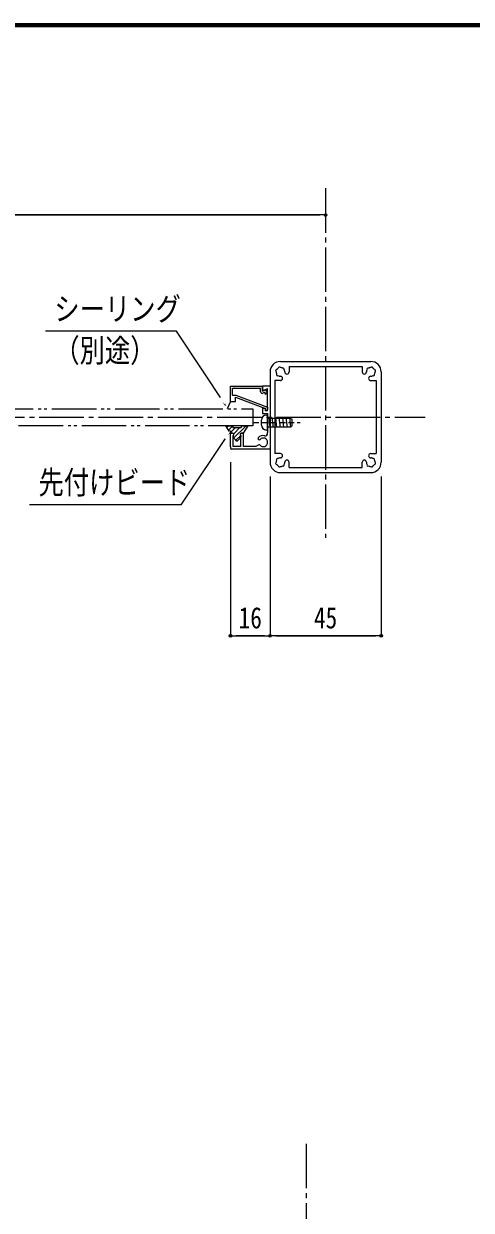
# Model space of a CAD drawing. Units: millimetres at full size; details may follow other scales. Extents: x -3501 to 3497, y -1129 to 1133.
# Drawn here: x 2134 to 2496, y 172 to 1133 of the extents above; entities that cross this region are included whole.
import ezdxf
from ezdxf.enums import TextEntityAlignment as Align

# ---------------------------------------------------------------- set-up
doc = ezdxf.new("R2010")
doc.units = ezdxf.units.MM
doc.header["$LTSCALE"] = 4
doc.header["$PDMODE"] = 32
doc.header["$PDSIZE"] = 2
for name, pattern in [('CHAIN2', [12, 9, -1, 1, -1]), ('DASHED1', [1.8, 1.2, -0.6]), ('DOUBLE_CHAIN2', [12.8, 9, -1, 0.6, -0.6, 0.6, -1])]:
    doc.linetypes.add(name, pattern=pattern)
for name, color, linetype, lineweight in [('0-0_0', 7, 'Continuous', 18), ('0-1_1手摺寸法', 3, 'Continuous', 18), ('0-2_2A', 1, 'DOUBLE_CHAIN2', 18), ('0-5_3中心線', 2, 'CHAIN2', 18), ('0-6_41ｱﾙﾐ', 6, 'Continuous', 18), ('0-7_42ｱﾙﾐ部品', 6, 'Continuous', 18), ('0-8_51破線ｱﾙﾐ', 3, 'DASHED1', 18), ('0-9_6ﾊｯﾁﾝｸﾞ', 4, 'Continuous', 9), ('0-B_CYAN', 3, 'Continuous', 18), ('0-F_WAKU', 7, 'Continuous', 18), ('1-0_アンカー', 4, 'Continuous', 9)]:
    doc.layers.add(name, color=color, linetype=linetype, lineweight=lineweight)
doc.styles.add('ＭＳ ゴシック', font='')
doc.styles.get('ＭＳ ゴシック').set_extended_font_data('MS Gothic')

msp = doc.modelspace()

# ---------------------------------------------------------------- linework, layer by layer
at = {"layer": '0-0_0'}
for points in [[(2297.631, 823.803), (2257.539, 884.008), (2151.455, 884.008)], [(2301.256, 803.662), (2261.164, 743.457), (2138.643, 743.457)]]:
    msp.add_lwpolyline(points, dxfattribs=at)
at = {"layer": '0-1_1手摺寸法'}
for p, q in [((2378.363, 978.287), (1778.363, 978.287)), ((1782.963, 978.287), (2373.763, 978.287)), ((2378.363, 976.821), (2378.363, 978.287)), ((2301.363, 778.053), (2301.363, 637.296)), ((2333.363, 766.453), (2333.363, 637.296)), ((2333.363, 766.453), (2333.363, 637.296)), ((2423.363, 766.453), (2423.363, 637.296)), ((2301.363, 637.296), (2333.363, 637.296)), ((2328.763, 637.296), (2305.963, 637.296)), ((2423.363, 637.296), (2333.363, 637.296)), ((2337.963, 637.296), (2418.763, 637.296))]:
    msp.add_line(p, q, dxfattribs=at)
for p in [(2378.363, 978.287), (2301.363, 637.296), (2333.363, 637.296), (2423.363, 637.296)]:
    msp.add_point(p, dxfattribs=at)
at = {"layer": '0-2_2A'}
msp.add_line((2319.363, 807.553), (2105.521, 807.553), dxfattribs=at)
msp.add_lwpolyline([(2105.521, 821.153), (2319.363, 821.153), (2319.363, 807.553)], dxfattribs=at)
at = {"layer": '0-5_3中心線'}
for p, q in [((2378.363, 999.904), (2378.363, 716.562)), ((1666.487, 814.553), (2458.977, 814.553)), ((2362.665, 225.758), (2362.665, -842.622))]:
    msp.add_line(p, q, dxfattribs=at)
at = {"layer": '0-6_41ｱﾙﾐ'}
for p, q in [((2301.363, 839.553), (2327.363, 839.553)), ((2301.363, 827.053), (2301.363, 839.553)), ((2302.963, 837.953), (2325.763, 837.953)), ((2302.963, 832.153), (2302.963, 837.953)), ((2325.763, 834.906), (2325.763, 837.953)), ((2327.363, 839.553), (2327.363, 835.553)), ((2333.363, 839.553), (2327.363, 839.553)), ((2327.363, 835.553), (2327.363, 839.553)), ((2327.363, 835.553), (2331.363, 837.553)), ((2331.363, 819.553), (2331.363, 837.553)), ((2333.363, 839.553), (2333.363, 788.553)), ((2301.363, 827.053), (2305.363, 827.053)), ((2302.963, 832.153), (2305.649, 832.153)), ((2305.363, 830.553), (2329.763, 821.553)), ((2305.363, 827.053), (2305.363, 830.553)), ((2305.649, 832.153), (2331.363, 822.668)), ((2328.648, 836.195), (2327.363, 835.553)), ((2329.363, 834.764), (2327.5, 833.832)), ((2329.363, 833.164), (2329.363, 834.764)), ((2327.363, 821.553), (2327.363, 817.553)), ((2329.363, 821.553), (2327.363, 821.553)), ((2327.363, 817.553), (2331.363, 817.553)), ((2329.363, 821.553), (2329.363, 819.553)), ((2331.363, 819.553), (2329.363, 819.553)), ((2329.763, 820.753), (2329.763, 821.553)), ((2331.363, 822.668), (2331.363, 820.753)), ((2331.363, 817.553), (2331.363, 810.653)), ((2331.363, 814.553), (2331.363, 810.653)), ((2331.777, 810.391), (2331.363, 810.653)), ((2331.777, 809.715), (2331.363, 809.453)), ((2331.363, 809.453), (2331.363, 801.902)), ((2331.363, 809.453), (2331.363, 801.902)), ((2301.363, 790.31), (2301.363, 801.553)), ((2303.063, 801.553), (2301.363, 801.553)), ((2303.363, 790.553), (2303.363, 799.599)), ((2309.763, 790.553), (2309.763, 799.599)), ((2311.763, 801.553), (2310.063, 801.553)), ((2311.763, 790.553), (2311.763, 801.553)), ((2331.363, 801.402), (2331.363, 801.902)), ((2301.363, 790.31), (2301.363, 789.553)), ((2331.363, 788.553), (2302.363, 788.553)), ((2333.363, 788.553), (2302.363, 788.553)), ((2309.763, 790.553), (2303.363, 790.553)), ((2320.399, 790.553), (2311.763, 790.553)), ((2321.801, 790.553), (2311.763, 790.553)), ((2324.158, 791.914), (2321.801, 790.553))]:
    msp.add_line(p, q, dxfattribs=at)
for centre, radius, start, end in [((2329.363, 834.764), 1.6, 0, 116.565), ((2326.963, 834.906), 1.2, 180, 296.565), ((2329.363, 834.764), 1.6, 270, 0), ((2330.563, 820.753), 0.8, 180, 0), ((2331.563, 810.053), 0.4, 302.334, 57.666), ((2303.063, 800.553), 1, 287.458, 90), ((2310.063, 800.553), 1, 90, 252.542), ((2327.863, 794.053), 5.5, 78.463, 137.241), ((2329.363, 801.402), 2, 258.463, 0), ((2302.363, 789.553), 1, 180, 270), ((2324.564, 797.114), 1, 137.682, 316.801), ((2324.559, 790.998), 1, 42.759, 113.621), ((2327.863, 794.053), 3.5, 222.759, 137.241)]:
    msp.add_arc(centre, radius, start, end, dxfattribs=at)
at = {"layer": '0-7_42ｱﾙﾐ部品'}
for p, q in [((2341.763, 859.553), (2414.963, 859.553)), ((2348.763, 855.553), (2407.963, 855.553)), ((2348.763, 855.553), (2348.763, 851.153)), ((2407.963, 855.553), (2407.963, 851.153)), ((2333.363, 851.153), (2333.363, 777.953)), ((2423.363, 851.153), (2423.363, 777.953)), ((2341.763, 844.153), (2337.363, 844.153)), ((2337.363, 844.153), (2337.363, 784.953)), ((2414.963, 844.153), (2419.363, 844.153)), ((2419.363, 844.153), (2419.363, 784.953)), ((2341.763, 784.953), (2337.363, 784.953)), ((2414.963, 784.953), (2419.363, 784.953)), ((2341.763, 769.553), (2414.963, 769.553)), ((2348.763, 773.553), (2348.763, 777.953))]:
    msp.add_line(p, q, dxfattribs=at)
msp.add_lwpolyline([(2348.763, 773.553), (2407.963, 773.553), (2407.963, 777.953)], dxfattribs=at)
for centre, radius, start, end in [((2341.763, 851.153), 8.4, 90, 180), ((2414.963, 851.153), 8.4, 0, 90), ((2338.866, 851.93), 1, 165, 232.976), ((2338.866, 851.93), 1, 97.024, 165), ((2341.763, 851.153), 3.5, 180.359, 195), ((2341.763, 851.153), 3.5, 195, 209.641), ((2339.642, 849.032), 1, 157.024, 225), ((2341.763, 851.153), 3.5, 135, 149.641), ((2339.642, 849.032), 1, 225, 292.976), ((2341.763, 851.153), 3.5, 120.359, 135), ((2340.987, 854.051), 1, 105, 172.976), ((2341.763, 851.153), 3.5, 240.359, 255), ((2340.987, 854.051), 1, 37.024, 105), ((2341.763, 851.153), 3.5, 255, 270), ((2341.763, 845.903), 1.75, 270, 90), ((2341.763, 851.153), 3.5, 75, 89.641), ((2341.763, 851.153), 3.5, 60.359, 75), ((2343.884, 853.274), 1, 45, 112.976), ((2343.884, 853.274), 1, 337.024, 45), ((2341.763, 851.153), 3.5, 15, 29.641), ((2341.763, 851.153), 3.5, 0.359, 15), ((2347.013, 851.153), 1.75, 180, 0), ((2409.713, 851.153), 1.75, 180, 0), ((2414.963, 851.153), 3.5, 165, 179.641), ((2414.963, 851.153), 3.5, 150.359, 165), ((2412.842, 853.274), 1, 135, 202.976), ((2412.842, 853.274), 1, 67.024, 135), ((2414.963, 845.903), 1.75, 90, 270), ((2414.963, 851.153), 3.5, 105, 119.641), ((2414.963, 851.153), 3.5, 90.359, 105), ((2415.74, 854.051), 1, 75, 142.976), ((2414.963, 851.153), 3.5, 270, 285), ((2414.963, 851.153), 3.5, 285, 299.641), ((2415.74, 854.051), 1, 7.024, 75), ((2417.084, 849.032), 1, 247.024, 315), ((2414.963, 851.153), 3.5, 45, 59.641), ((2414.963, 851.153), 3.5, 30.359, 45), ((2417.084, 849.032), 1, 315, 22.976), ((2417.861, 851.93), 1, 15, 82.976), ((2414.963, 851.153), 3.5, 330.359, 345), ((2414.963, 851.153), 3.5, 345, 359.641), ((2417.861, 851.93), 1, 307.024, 15), ((2341.763, 777.953), 3.5, 165, 179.641), ((2341.763, 777.953), 3.5, 150.359, 165), ((2339.642, 780.074), 1, 135, 202.976), ((2339.642, 780.074), 1, 67.024, 135), ((2341.763, 777.953), 3.5, 105, 119.641), ((2341.763, 777.953), 3.5, 90, 105), ((2341.763, 783.203), 1.75, 270, 90), ((2347.013, 777.953), 1.75, 0, 180), ((2409.713, 777.953), 1.75, 0, 180), ((2414.963, 783.203), 1.75, 90, 270), ((2414.963, 777.953), 3.5, 75, 90), ((2414.963, 777.953), 3.5, 60.359, 75), ((2417.084, 780.074), 1, 45, 112.976), ((2417.084, 780.074), 1, 337.024, 45), ((2414.963, 777.953), 3.5, 15, 29.641), ((2414.963, 777.953), 3.5, 0.359, 15), ((2341.763, 777.953), 8.4, 180, 270), ((2338.866, 777.176), 1, 127.024, 195), ((2338.866, 777.176), 1, 195, 262.976), ((2341.763, 777.953), 3.5, 210.359, 225), ((2341.763, 777.953), 3.5, 225, 239.641), ((2340.987, 775.055), 1, 187.024, 255), ((2340.987, 775.055), 1, 255, 322.976), ((2341.763, 777.953), 3.5, 270.359, 285), ((2341.763, 777.953), 3.5, 285, 299.641), ((2343.884, 775.832), 1, 247.024, 315), ((2343.884, 775.832), 1, 315, 22.976), ((2341.763, 777.953), 3.5, 330.359, 345), ((2341.763, 777.953), 3.5, 345, 359.641), ((2414.963, 777.953), 3.5, 180.359, 195), ((2414.963, 777.953), 3.5, 195, 209.641), ((2412.842, 775.832), 1, 157.024, 225), ((2412.842, 775.832), 1, 225, 292.976), ((2414.963, 777.953), 3.5, 240.359, 255), ((2414.963, 777.953), 3.5, 255, 269.641), ((2415.74, 775.055), 1, 217.024, 285), ((2414.963, 777.953), 8.4, 270, 0), ((2415.74, 775.055), 1, 285, 352.976), ((2414.963, 777.953), 3.5, 300.359, 315), ((2414.963, 777.953), 3.5, 315, 329.641), ((2417.861, 777.176), 1, 277.024, 345), ((2417.861, 777.176), 1, 345, 52.976)]:
    msp.add_arc(centre, radius, start, end, dxfattribs=at)
at = {"layer": '0-8_51破線ｱﾙﾐ'}
msp.add_line((2319.378, 810.053), (2357.685, 810.053), dxfattribs=at)
at = {"layer": '0-9_6ﾊｯﾁﾝｸﾞ'}
for p, q in [((2297.563, 807.553), (2303.239, 807.553)), ((2301.363, 801.553), (2297.563, 807.553)), ((2298.426, 806.191), (2299.788, 807.553)), ((2303.976, 797.6), (2313.93, 807.553)), ((2309.888, 807.046), (2310.394, 807.553)), ((2309.888, 807.553), (2315.563, 807.553)), ((2326.363, 808.053), (2326.363, 812.053)), ((2330.363, 816.053), (2330.963, 816.053)), ((2331.363, 804.453), (2331.363, 815.653)), ((2331.363, 813.553), (2349.363, 813.553)), ((2333.489, 806.053), (2332.55, 814.053)), ((2333.489, 806.053), (2332.55, 814.053)), ((2336.123, 806.053), (2335.185, 814.053)), ((2336.123, 806.053), (2335.185, 814.053)), ((2338.942, 806.053), (2338.004, 814.053)), ((2338.942, 806.053), (2338.004, 814.053)), ((2341.762, 806.053), (2340.823, 814.053)), ((2341.762, 806.053), (2340.823, 814.053)), ((2344.581, 806.053), (2343.642, 814.053)), ((2344.581, 806.053), (2343.642, 814.053)), ((2347.4, 806.053), (2346.462, 814.053)), ((2347.4, 806.053), (2346.462, 814.053)), ((2350.219, 806.053), (2349.281, 814.053)), ((2350.219, 806.053), (2349.281, 814.053)), ((2349.363, 813.553), (2351.363, 812.724)), ((2351.363, 807.382), (2351.363, 812.724)), ((2299.797, 804.026), (2303.239, 807.468)), ((2301.168, 801.862), (2305.324, 806.018)), ((2301.363, 801.553), (2303.063, 801.553)), ((2303.363, 799.599), (2303.363, 798.422)), ((2303.913, 801.072), (2308.859, 806.018)), ((2305.786, 795.874), (2309.587, 799.674)), ((2309.763, 799.599), (2309.763, 798.422)), ((2311.465, 801.553), (2312.278, 802.366)), ((2330.363, 804.053), (2330.963, 804.053)), ((2331.363, 806.553), (2349.363, 806.553)), ((2349.363, 806.553), (2351.363, 807.382))]:
    msp.add_line(p, q, dxfattribs=at)
for points in [[(2310.063, 801.553), (2311.763, 801.553), (2315.563, 807.553)], [(2303.363, 798.422), (2303.541, 798.192), (2303.616, 798.095), (2303.708, 797.976), (2303.816, 797.836), (2303.941, 797.674), (2304.083, 797.491), (2304.241, 797.286), (2304.416, 797.059), (2304.608, 796.811), (2304.816, 796.544), (2305.038, 796.268), (2305.273, 795.998), (2305.519, 795.747), (2305.773, 795.528), (2306.033, 795.355), (2306.297, 795.242), (2306.563, 795.201), (2306.83, 795.242), (2307.094, 795.355), (2307.354, 795.528), (2307.608, 795.747), (2307.853, 795.998), (2308.088, 796.268), (2308.311, 796.544), (2308.519, 796.811), (2308.71, 797.059), (2308.886, 797.286), (2309.044, 797.491), (2309.186, 797.674), (2309.31, 797.836), (2309.419, 797.976), (2309.51, 798.095), (2309.763, 798.422)]]:
    msp.add_lwpolyline(points, dxfattribs=at)
for centre, radius, start, end in [((2330.363, 812.053), 4, 90, 180), ((2330.363, 808.053), 4, 180, 270), ((2330.963, 815.653), 0.4, 0, 90), ((2303.063, 800.553), 1, 287.458, 90), ((2310.063, 800.553), 1, 90, 252.542), ((2330.963, 804.453), 0.4, 270, 0)]:
    msp.add_arc(centre, radius, start, end, dxfattribs=at)
at = {"layer": '0-B_CYAN', "color": 4, "lineweight": 9}
msp.add_line((2301.363, 827.053), (2298.651, 821.153), dxfattribs=at)
at = {"layer": '0-F_WAKU'}
for p, q in [((3497.004, 1133.2), (294.604, 1133.2)), ((3496.404, 1132.6), (295.204, 1132.6)), ((3495.804, 1132), (295.804, 1132)), ((3495.204, 1131.4), (296.404, 1131.4)), ((3494.604, 1130.8), (297.004, 1130.8))]:
    msp.add_line(p, q, dxfattribs=at)
at = {"layer": '1-0_アンカー'}
for p, q in [((2303.239, 807.553), (2303.239, 806.018)), ((2309.888, 807.553), (2309.888, 806.018)), ((2303.239, 806.018), (2309.888, 806.018))]:
    msp.add_line(p, q, dxfattribs=at)

# ---------------------------------------------------------------- texts
at = {"layer": '0-0_0', "style": 'ＭＳ ゴシック', "width": 0.8}
for s, p in [('シーリング', (2158.67, 887.151)), ('（別途）', (2158.67, 853.475)), ('先付けビード', (2145.859, 746.6))]:
    msp.add_text(s, height=18.77, dxfattribs=at).set_placement(p, align=Align.BOTTOM_LEFT)
at = {"layer": '0-1_1手摺寸法', "color": 7, "style": 'ＭＳ ゴシック', "width": 0.8}
for s, p in [('16', (2307.942, 638.115)), ('45', (2368.942, 638.115))]:
    msp.add_text(s, height=17.27, dxfattribs=at).set_placement(p, align=Align.BOTTOM_LEFT)

# ---------------------------------------------------------------- next in the draw order: wipeouts: each hides what was drawn before it
for points in [[(2292.108, 829.59), (2294.42, 831.13), (2297.631, 823.803), (2297.631, 823.803)], [(2298.046, 796.334), (2295.733, 797.874), (2301.256, 803.662), (2301.256, 803.662)]]:
    msp.add_wipeout(points)

doc.saveas('drawing.dxf')
